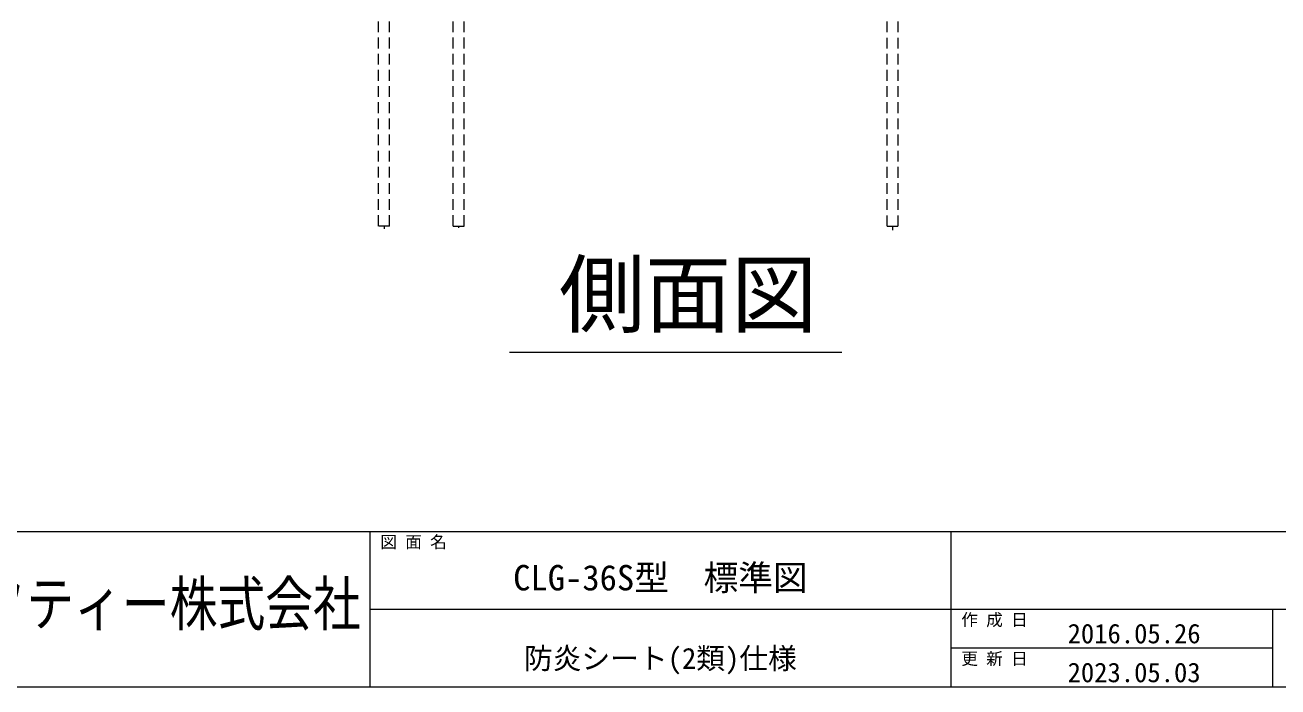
# Model space of a CAD drawing. Units: millimetres, scale not verified. Extents: x -9305 to 9305, y -6415 to 6415.
# Drawn here: x 0 to 5584, y -6415 to -3464 of the extents above; entities that cross this region are included whole.
import ezdxf
from ezdxf.enums import TextEntityAlignment as Align

# ---------------------------------------------------------------- set-up
doc = ezdxf.new("R2010")
doc.units = ezdxf.units.MM
doc.header["$LTSCALE"] = 40
doc.linetypes.add('DASHED1', pattern=[1.8, 1.2, -0.6])
for name, color, linetype, lineweight in [('0-3_CLGS-36', 134, 'Continuous', 18), ('0-6_TEXT', 134, 'Continuous', 18), ('0-7_ﾛｺﾞ', 4, 'Continuous', 9), ('0-8_図面枠', 134, 'Continuous', 18), ('0-9_寸法', 134, 'Continuous', 18)]:
    doc.layers.add(name, color=color, linetype=linetype, lineweight=lineweight)
doc.styles.add('ＭＳ ゴシック', font='')
doc.styles.get('ＭＳ ゴシック').set_extended_font_data('MS Gothic')

msp = doc.modelspace()

# ---------------------------------------------------------------- linework, layer by layer
at = {"layer": '0-3_CLGS-36', "linetype": 'DASHED1'}
for p, q in [((1624.12, -4360.63), (1624.12, -3383.63)), ((1908.02, -4360.63), (1908.02, -3383.63)), ((3842.23, -4360.78), (3842.23, -3362.38)), ((3890.83, -4360.78), (3890.83, -3362.38)), ((3842.23, -4360.78), (3890.83, -4360.78))]:
    msp.add_line(p, q, dxfattribs=at)
for points in [[(1624.12, -4360.63), (1575.52, -4360.63), (1575.52, -3383.63)], [(1908.02, -4360.63), (1956.62, -4360.63), (1956.62, -3383.63)]]:
    msp.add_lwpolyline(points, dxfattribs=at)
at = {"layer": '0-6_TEXT'}
msp.add_line((2158.74, -4922.87), (3639.6, -4922.87), dxfattribs=at)
at = {"layer": '0-8_図面枠'}
for p, q in [((-9304.61, -5721.47), (9304.61, -5721.47)), ((1537.28, -5721.47), (1537.28, -6414.98)), ((4126.39, -5721.47), (4126.39, -6414.98)), ((1537.28, -6068.22), (9304.61, -6068.22)), ((5559.65, -6068.22), (5559.65, -6414.98)), ((5559.65, -6241.6), (4126.39, -6241.6))]:
    msp.add_line(p, q, dxfattribs=at)
msp.add_lwpolyline([(-9304.61, -6414.98), (9304.61, -6414.98), (9304.61, 6414.98), (-9304.61, 6414.98)], close=True, dxfattribs=at)
at = {"layer": '0-9_寸法', "linetype": 'DASHED1'}
for p, q in [((1599.82, -4360.63), (1599.82, -4372.76)), ((1932.32, -4360.63), (1956.62, -4360.63)), ((1932.32, -4360.63), (1932.32, -4368.52)), ((3866.53, -4360.78), (3866.53, -4379.18))]:
    msp.add_line(p, q, dxfattribs=at)

# ---------------------------------------------------------------- texts
at = {"layer": '0-6_TEXT', "style": 'ＭＳ ゴシック'}
msp.add_text('側面図', height=281.5, dxfattribs=at).set_placement((2379.16, -4890.14), align=Align.BOTTOM_LEFT)
at = {"layer": '0-7_ﾛｺﾞ', "color": 134, "style": 'ＭＳ ゴシック', "width": 0.8}
msp.add_text('日本セイフティー株式会社', height=195.2, dxfattribs=at).set_placement((-1059.46, -6200.01), align=Align.BOTTOM_LEFT)
at = {"layer": '0-8_図面枠', "style": 'ＭＳ ゴシック'}
for s, height, p in [('図 面 名', 54.23, (1583.52, -5812.08)), ('CLG-36S型\u3000標準図', 113.3, (2175.28, -6018.59)), ('作 成 日\u3000', 54.23, (4172.62, -6158.84)), ('2016.05.26', 87.12, (4646.41, -6246.68)), ('防炎シート(2類)仕様', 93.84, (2223.84, -6362.7)), ('更 新 日\u3000', 54.23, (4172.62, -6332.22)), ('2023.05.03', 87.12, (4646.41, -6420.06))]:
    msp.add_text(s, height=height, dxfattribs=at).set_placement(p, align=Align.BOTTOM_LEFT)

doc.saveas('drawing.dxf')
